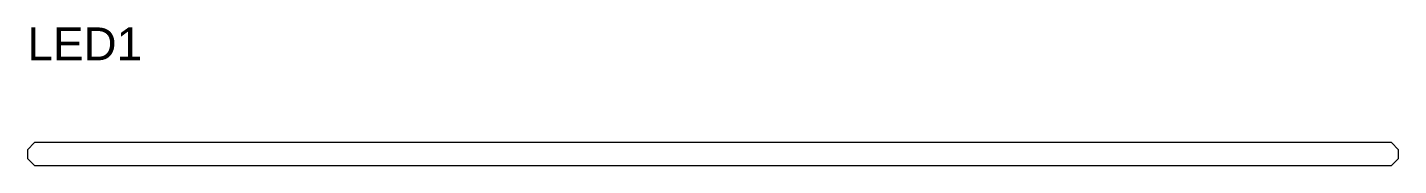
# Model space of a CAD drawing. Header units: inches. Extents: x 0 to 47, y -0.4 to 4.3.
import ezdxf

# ---------------------------------------------------------------- set-up
doc = ezdxf.new("R2010")
doc.units = ezdxf.units.IN
doc.header["$LTSCALE"] = 0.5
doc.header["$MEASUREMENT"] = 0
doc.layers.add('FAB DWG', color=7, linetype='CONTINUOUS', plot=False)
doc.layers.add('LED Board', color=110, linetype='CONTINUOUS')
doc.styles.add('LSAD_Standard', font='arial.ttf')

msp = doc.modelspace()

# ---------------------------------------------------------------- linework, layer by layer
at = {"layer": 'LED Board', "linetype": 'Continuous', "lineweight": 25, "transparency": 16777216}
msp.add_lwpolyline([(47, 0.15), (46.757, 0.393), (0.243, 0.393), (0, 0.15), (0, -0.15), (0.243, -0.393), (46.757, -0.393), (47, -0.15)], close=True, dxfattribs=at)

# ---------------------------------------------------------------- texts
at = {"layer": 'FAB DWG', "color": 0, "transparency": 16777216, "style": 'LSAD_Standard'}
msp.add_attdef('LED1', (0, 3.215), 'LED" (LEDOutputDummymA)', height=1.125, dxfattribs=at)

doc.saveas('drawing.dxf')
